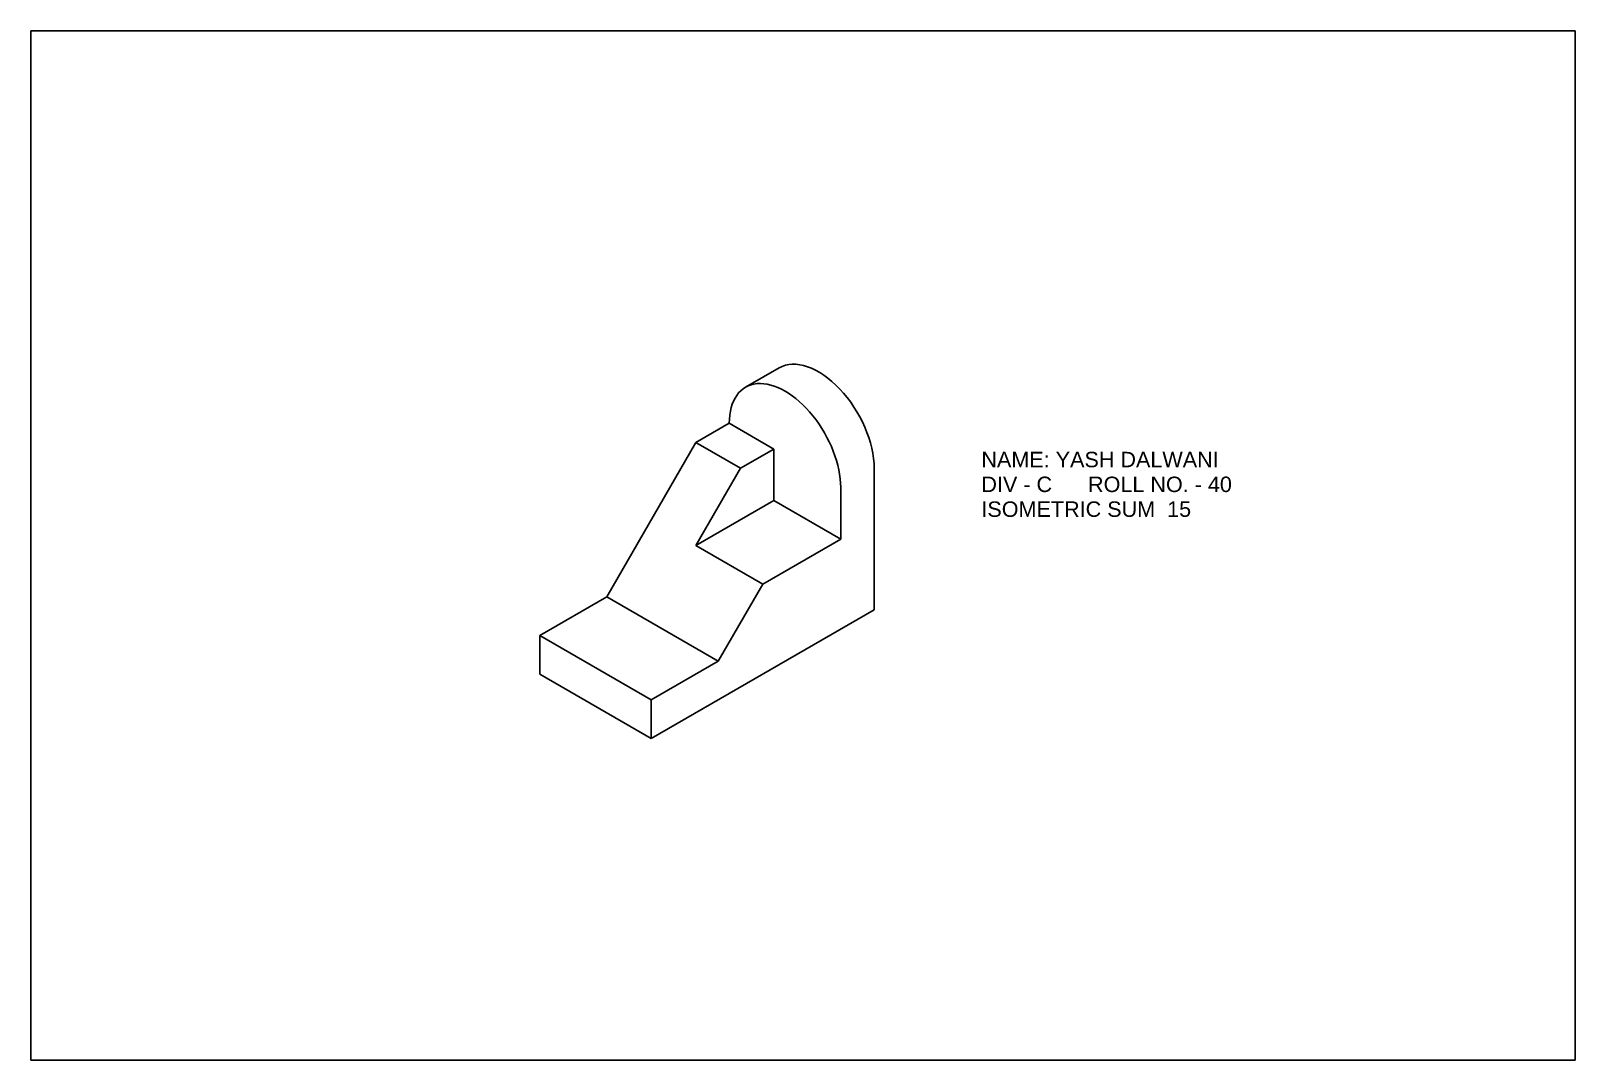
# Model space of a CAD drawing. Header units: millimetres. Extents: x 0 to 600, y 0 to 400.
import ezdxf

# ---------------------------------------------------------------- set-up
doc = ezdxf.new("R2010")
doc.units = ezdxf.units.MM
doc.header["$LTSCALE"] = 7
doc.header["$MEASUREMENT"] = 0
doc.styles.get("Standard").update_dxf_attribs({"font": 'arial.ttf'})

msp = doc.modelspace()

# ---------------------------------------------------------------- linework, layer by layer
for p, q in [((290.69, 269.01), (277.7, 261.51)), ((271.36, 247.5), (258.37, 240)), ((271.36, 247.5), (288.68, 237.5)), ((223.73, 180), (258.37, 240)), ((258.37, 240), (275.69, 230)), ((258.37, 240), (275.69, 230)), ((275.69, 230), (288.68, 237.5)), ((288.68, 237.5), (288.68, 217.5)), ((275.69, 230), (258.37, 200)), ((327.65, 175), (327.65, 230)), ((314.66, 222.5), (314.66, 202.5)), ((258.37, 200), (288.68, 217.5)), ((314.66, 202.5), (288.68, 217.5)), ((284.35, 185), (258.37, 200)), ((314.66, 202.5), (284.35, 185)), ((267.03, 155), (284.35, 185)), ((197.75, 165), (223.73, 180)), ((223.73, 180), (267.03, 155)), ((241.05, 125), (327.65, 175)), ((197.75, 150), (197.75, 165)), ((197.75, 165), (241.05, 140)), ((241.05, 140), (267.03, 155)), ((197.75, 150), (241.05, 125)), ((241.05, 125), (241.05, 140))]:
    msp.add_line(p, q)
msp.add_lwpolyline([(0, 0), (600, 0), (600, 400), (0, 400)], close=True)
for centre, end_param in [((306, 242.5), 3.141593), ((293.01, 235), 3.926991)]:
    msp.add_ellipse(centre, major_axis=(15.31, -26.52), ratio=0.57735, start_param=0.785398, end_param=end_param)

# ---------------------------------------------------------------- texts
for s, p in [('NAME: YASH DALWANI', (369.31, 230.41)), ('DIV - C      ROLL NO. - 40', (369.31, 220.77)), ('ISOMETRIC SUM  15', (369.31, 211.13))]:
    msp.add_text(s, height=6).set_placement(p)

doc.saveas('drawing.dxf')
